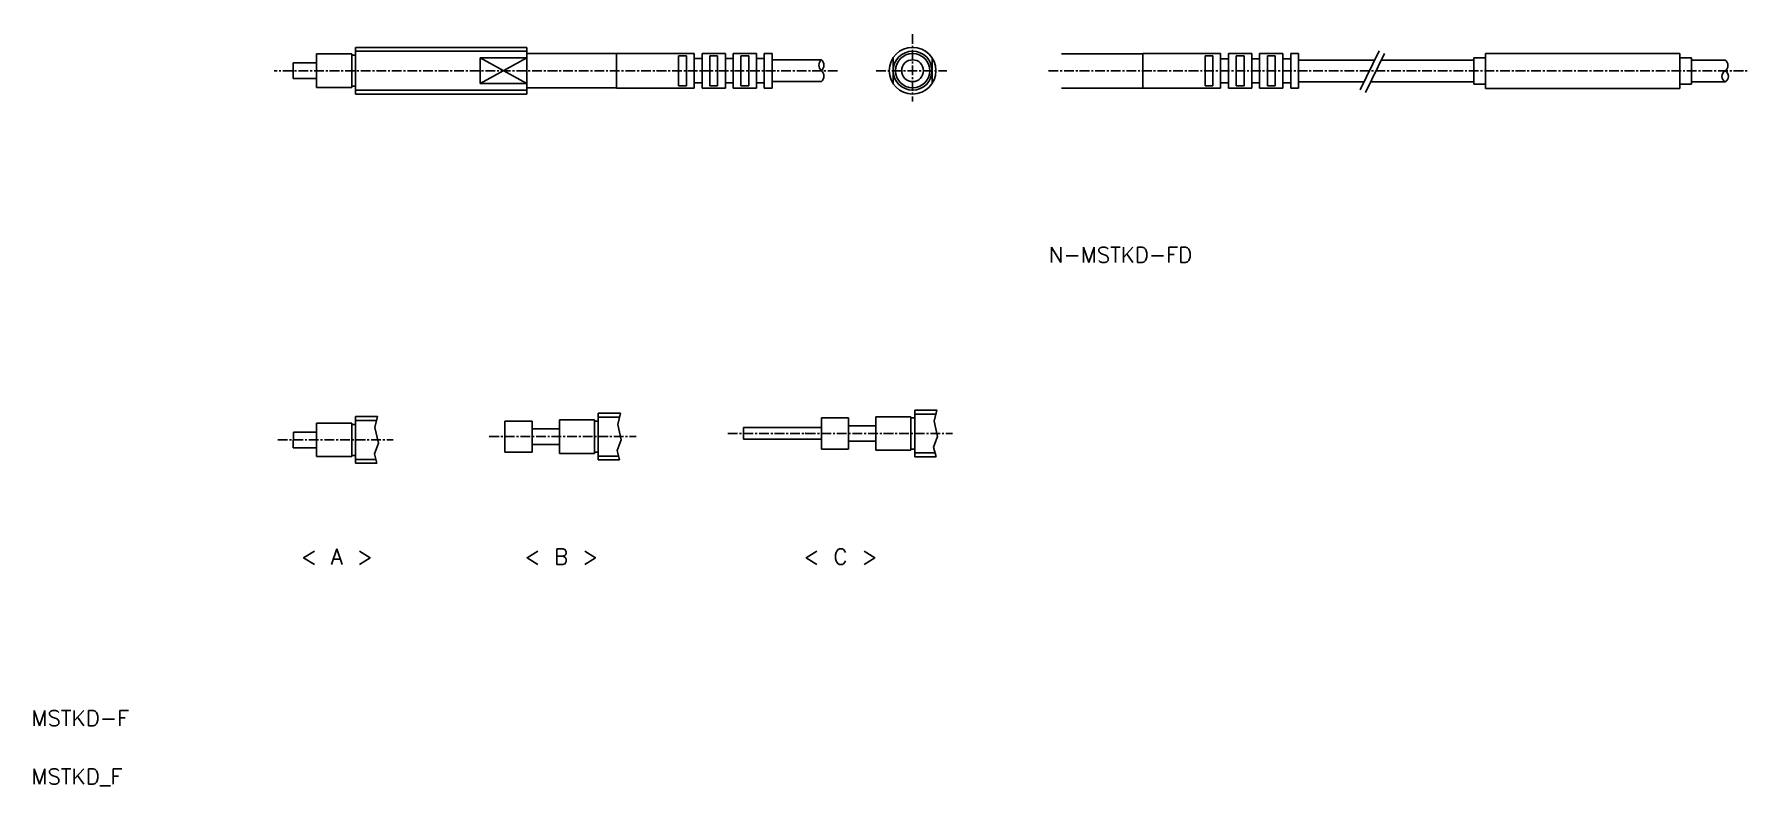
# Model space of a CAD drawing. Extents: x 5 to 226, y 5 to 101.
import ezdxf

# ---------------------------------------------------------------- set-up
doc = ezdxf.new("R2010")
doc.units = 0
doc.linetypes.add('CENTER', pattern=[2, 1.25, -0.25, 0.25, -0.25])
doc.layers.get('0').update_dxf_attribs({"linetype": 'CONTINUOUS'})
doc.layers.add('CENTER', color=1, linetype='CENTER')
doc.styles.get("Standard").update_dxf_attribs({"font": 'txt.shx', "bigfont": 'bigfont.shx'})

msp = doc.modelspace()

# ---------------------------------------------------------------- linework, layer by layer
at = {"color": 7, "linetype": 'CONTINUOUS'}
for p, q in [((46.61, 99.72), (46.61, 93.72)), ((46.61, 99.72), (68.61, 99.72)), ((68.61, 99.72), (68.61, 93.72)), ((41.61, 97.72), (38.61, 97.72)), ((38.61, 97.72), (38.61, 95.72)), ((41.61, 98.87), (41.61, 94.57)), ((41.61, 98.87), (46.11, 98.87)), ((46.11, 98.87), (46.11, 94.57)), ((46.11, 98.72), (46.61, 98.72)), ((62.61, 98.37), (62.61, 95.06)), ((62.61, 98.37), (68.61, 98.37)), ((68.61, 98.92), (80.11, 98.92)), ((80.11, 98.94), (80.11, 96.72)), ((80.11, 98.94), (90.11, 98.94)), ((80.11, 98.92), (80.11, 94.52)), ((88.11, 98.64), (88.11, 96.72)), ((88.11, 98.64), (89.11, 98.64)), ((89.11, 98.64), (89.11, 96.72)), ((90.11, 98.94), (90.11, 96.72)), ((90.11, 98.27), (91.11, 98.27)), ((91.11, 98.94), (91.11, 96.72)), ((91.11, 98.94), (94.11, 98.94)), ((92.11, 98.64), (92.11, 96.72)), ((92.11, 98.64), (93.11, 98.64)), ((93.11, 98.64), (93.11, 96.72)), ((94.11, 98.94), (94.11, 96.72)), ((94.11, 98.27), (95.11, 98.27)), ((95.11, 98.94), (95.11, 96.72)), ((95.11, 98.94), (98.11, 98.94)), ((96.11, 98.64), (96.11, 96.72)), ((96.11, 98.64), (97.11, 98.64)), ((97.11, 98.64), (97.11, 96.72)), ((98.11, 98.94), (98.11, 96.72)), ((98.11, 98.27), (99.11, 98.27)), ((99.11, 98.94), (99.11, 96.72)), ((99.11, 98.94), (100.11, 98.94)), ((100.11, 98.94), (100.11, 96.72)), ((100.11, 98.12), (106.45, 98.12)), ((115.66, 98.37), (115.66, 95.06)), ((120.66, 98.37), (120.66, 95.06)), ((137.29, 98.89), (147.73, 98.89)), ((147.73, 98.91), (157.73, 98.91)), ((147.73, 98.89), (147.73, 94.49)), ((147.73, 98.89), (147.73, 94.49)), ((155.73, 98.61), (155.73, 96.69)), ((155.73, 98.61), (156.73, 98.61)), ((156.73, 98.61), (156.73, 96.69)), ((157.73, 98.91), (157.73, 96.69)), ((157.73, 98.24), (158.73, 98.24)), ((158.73, 98.91), (158.73, 96.69)), ((158.73, 98.91), (161.73, 98.91)), ((159.73, 98.61), (159.73, 96.69)), ((159.73, 98.61), (160.73, 98.61)), ((160.73, 98.61), (160.73, 96.69)), ((161.73, 98.91), (161.73, 96.69)), ((161.73, 98.24), (162.73, 98.24)), ((162.73, 98.91), (162.73, 96.69)), ((162.73, 98.91), (165.73, 98.91)), ((163.73, 98.61), (163.73, 96.69)), ((163.73, 98.61), (164.73, 98.61)), ((164.73, 98.61), (164.73, 96.69)), ((165.73, 98.91), (165.73, 96.69)), ((165.73, 98.24), (166.73, 98.24)), ((166.73, 98.91), (166.73, 96.69)), ((166.73, 98.91), (167.73, 98.91)), ((167.73, 98.91), (167.73, 96.69)), ((167.73, 98.09), (177.5, 98.09)), ((178.35, 98.09), (190.23, 98.09)), ((190.23, 98.39), (190.23, 94.99)), ((191.73, 98.39), (190.23, 98.39)), ((191.73, 98.94), (216.73, 98.94)), ((191.73, 98.94), (191.73, 94.44)), ((216.73, 98.94), (216.73, 94.44)), ((216.73, 98.39), (218.23, 98.39)), ((218.23, 98.39), (218.23, 94.99)), ((222.54, 98.09), (218.23, 98.09)), ((41.61, 95.72), (38.61, 95.72)), ((46.11, 94.72), (46.61, 94.72)), ((62.61, 95.06), (68.61, 95.06)), ((80.11, 94.49), (80.11, 96.72)), ((88.11, 94.79), (88.11, 96.72)), ((88.11, 94.79), (89.11, 94.79)), ((89.11, 94.79), (89.11, 96.72)), ((90.11, 94.49), (90.11, 96.72)), ((90.11, 95.17), (91.11, 95.17)), ((91.11, 94.49), (91.11, 96.72)), ((92.11, 94.79), (92.11, 96.72)), ((92.11, 94.79), (93.11, 94.79)), ((93.11, 94.79), (93.11, 96.72)), ((94.11, 94.49), (94.11, 96.72)), ((94.11, 95.17), (95.11, 95.17)), ((95.11, 94.49), (95.11, 96.72)), ((96.11, 94.79), (96.11, 96.72)), ((96.11, 94.79), (97.11, 94.79)), ((97.11, 94.79), (97.11, 96.72)), ((98.11, 94.49), (98.11, 96.72)), ((98.11, 95.17), (99.11, 95.17)), ((99.11, 94.49), (99.11, 96.72)), ((100.11, 94.49), (100.11, 96.72)), ((100.11, 95.32), (106.45, 95.32)), ((155.73, 94.76), (155.73, 96.69)), ((155.73, 94.76), (156.73, 94.76)), ((156.73, 94.76), (156.73, 96.69)), ((157.73, 94.46), (157.73, 96.69)), ((157.73, 95.14), (158.73, 95.14)), ((158.73, 94.46), (158.73, 96.69)), ((159.73, 94.76), (159.73, 96.69)), ((159.73, 94.76), (160.73, 94.76)), ((160.73, 94.76), (160.73, 96.69)), ((161.73, 94.46), (161.73, 96.69)), ((161.73, 95.14), (162.73, 95.14)), ((162.73, 94.46), (162.73, 96.69)), ((163.73, 94.76), (163.73, 96.69)), ((163.73, 94.76), (164.73, 94.76)), ((164.73, 94.76), (164.73, 96.69)), ((165.73, 94.46), (165.73, 96.69)), ((165.73, 95.14), (166.73, 95.14)), ((166.73, 94.46), (166.73, 96.69)), ((167.73, 94.46), (167.73, 96.69)), ((167.73, 95.29), (176.16, 95.29)), ((177.01, 95.29), (190.23, 95.29)), ((191.73, 94.99), (190.23, 94.99)), ((216.73, 94.99), (218.23, 94.99)), ((222.54, 95.29), (218.23, 95.29)), ((41.61, 94.57), (46.11, 94.57)), ((46.61, 93.72), (68.61, 93.72)), ((68.61, 94.52), (80.11, 94.52)), ((80.11, 94.49), (90.11, 94.49)), ((91.11, 94.49), (94.11, 94.49)), ((95.11, 94.49), (98.11, 94.49)), ((99.11, 94.49), (100.11, 94.49)), ((137.29, 94.49), (147.73, 94.49)), ((147.73, 94.46), (157.73, 94.46)), ((158.73, 94.46), (161.73, 94.46)), ((162.73, 94.46), (165.73, 94.46)), ((166.73, 94.46), (167.73, 94.46)), ((191.73, 94.44), (216.73, 94.44)), ((118.44, 53.09), (118.44, 47.09)), ((121.26, 53.09), (118.44, 53.09)), ((41.61, 51.41), (41.61, 47.11)), ((41.61, 51.41), (46.11, 51.41)), ((46.11, 51.41), (46.11, 47.11)), ((46.11, 51.26), (46.61, 51.26)), ((46.61, 52.26), (46.61, 46.26)), ((49.44, 52.26), (46.61, 52.26)), ((65.79, 51.68), (69.29, 51.68)), ((65.79, 51.68), (65.79, 47.68)), ((69.29, 51.68), (69.29, 47.68)), ((72.79, 50.68), (69.29, 50.68)), ((72.79, 51.83), (72.79, 47.53)), ((72.79, 51.83), (77.29, 51.83)), ((77.29, 51.83), (77.29, 47.53)), ((77.29, 51.68), (77.79, 51.68)), ((77.79, 52.68), (77.79, 46.68)), ((80.62, 52.68), (77.79, 52.68)), ((96.44, 50.84), (96.44, 49.34)), ((106.44, 50.84), (96.44, 50.84)), ((106.44, 52.09), (109.94, 52.09)), ((106.44, 52.09), (106.44, 48.09)), ((109.94, 52.09), (109.94, 48.09)), ((113.44, 51.09), (109.94, 51.09)), ((113.44, 52.24), (113.44, 47.94)), ((113.44, 52.24), (117.94, 52.24)), ((117.94, 52.24), (117.94, 47.94)), ((117.94, 52.09), (118.44, 52.09)), ((38.62, 50.26), (38.61, 48.26)), ((41.61, 50.26), (38.62, 50.26)), ((72.79, 48.68), (69.29, 48.68)), ((106.44, 49.34), (96.44, 49.34)), ((113.44, 49.09), (109.94, 49.09)), ((41.61, 48.26), (38.61, 48.26)), ((41.61, 47.11), (46.11, 47.11)), ((46.11, 47.26), (46.61, 47.26)), ((49.35, 46.26), (46.61, 46.26)), ((65.79, 47.68), (69.29, 47.68)), ((72.79, 47.53), (77.29, 47.53)), ((77.29, 47.68), (77.79, 47.68)), ((80.53, 46.68), (77.79, 46.68)), ((106.44, 48.09), (109.94, 48.09)), ((113.44, 47.94), (117.94, 47.94)), ((117.94, 48.09), (118.44, 48.09)), ((121.17, 47.09), (118.44, 47.09))]:
    msp.add_line(p, q, dxfattribs=at)
at = {"color": 3, "linetype": 'CONTINUOUS'}
for p, q in [((46.61, 99.22), (68.61, 99.22)), ((178.07, 99.27), (175.65, 94.24)), ((62.61, 98.37), (68.61, 95.06)), ((68.61, 98.37), (62.61, 95.06)), ((178.76, 98.93), (176.35, 93.91)), ((46.61, 94.22), (68.61, 94.22)), ((121.26, 53.09), (120.92, 51.68)), ((46.61, 51.76), (49.32, 51.76)), ((49.44, 52.26), (49.1, 50.84)), ((49.1, 50.84), (49.56, 48.84)), ((77.79, 52.18), (80.5, 52.18)), ((80.62, 52.68), (80.28, 51.26)), ((80.28, 51.26), (80.74, 49.26)), ((118.44, 52.59), (121.14, 52.59)), ((120.92, 51.68), (121.38, 49.68)), ((49.56, 48.84), (49.04, 47.48)), ((80.74, 49.26), (80.22, 47.9)), ((121.38, 49.68), (120.86, 48.32)), ((46.61, 46.76), (49.22, 46.76)), ((49.04, 47.48), (49.35, 46.26)), ((77.79, 47.18), (80.4, 47.18)), ((80.22, 47.9), (80.53, 46.68)), ((118.44, 47.59), (121.05, 47.59)), ((120.86, 48.32), (121.17, 47.09))]:
    msp.add_line(p, q, dxfattribs=at)
at = {"color": 7, "linetype": 'CONTINUOUS'}
for radius in [3, 2.2, 1.4]:
    msp.add_circle((118.16, 96.72), radius, dxfattribs=at)
at = {"color": 3, "linetype": 'CONTINUOUS'}
msp.add_circle((118.16, 96.72), 2.5, dxfattribs=at)
for centre, radius, start, end in [((107.07, 97.42), 0.933, 131.4096, 228.5891), ((105.84, 97.42), 0.933, 311.4109, 48.5904), ((222.01, 97.39), 0.876, 306.9796, 53.0204), ((105.84, 96.02), 0.933, 311.4096, 48.5891), ((222.91, 95.99), 0.793, 118.0682, 241.9318), ((222.17, 95.99), 0.793, 298.0682, 61.9318)]:
    msp.add_arc(centre, radius, start, end, dxfattribs=at)
at = {"color": 7, "linetype": 'CONTINUOUS'}
for p in [(191.73, 96.69), (216.73, 96.69), (216.73, 96.69), (216.73, 96.69), (216.73, 96.69), (218.23, 96.69)]:
    msp.add_point(p, dxfattribs=at)
at = {"layer": 'CENTER', "color": 1, "linetype": 'CENTER'}
for p, q in [((118.16, 101.4), (118.16, 92.74)), ((108.53, 96.72), (36.15, 96.72)), ((113.49, 96.72), (122.55, 96.72)), ((135.62, 96.69), (225.56, 96.69)), ((36.62, 49.26), (51.46, 49.26)), ((63.79, 49.68), (82.64, 49.68)), ((94.44, 50.09), (123.29, 50.09))]:
    msp.add_line(p, q, dxfattribs=at)
msp.add_point((104.44, 50.09), dxfattribs=at)

# ---------------------------------------------------------------- texts
at = {"color": 7, "linetype": 'CONTINUOUS'}
for s, p in [('N-MSTKD-FD', (135.66, 72.05)), ('< A >', (39.6, 33.25)), ('< B >', (68.29, 33.25)), ('< C >', (104.16, 33.25)), ('MSTKD-F', (5, 12.5)), ('MSTKD_F', (5, 5))]:
    msp.add_text(s, height=2, dxfattribs=at).set_placement(p)

doc.saveas('drawing.dxf')
